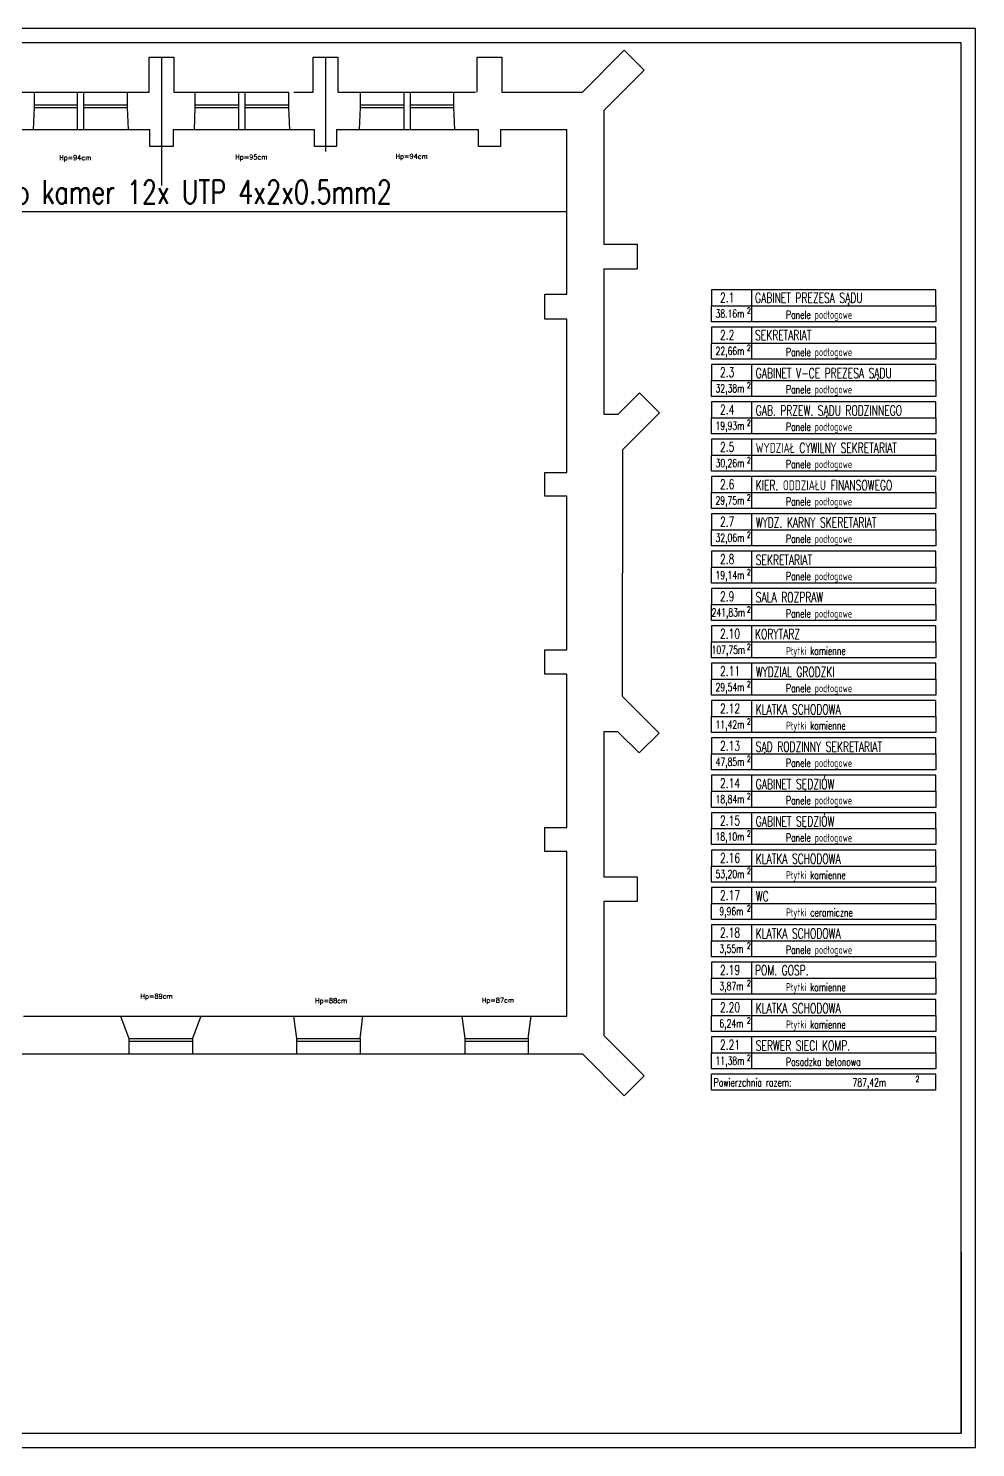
# Model space of a CAD drawing. Header units: millimetres. Extents: x 1324 to 4111, y 907 to 64537.
# Drawn here: x 1786.7 to 1982, y 2181.5 to 2473.9 of the extents above; entities that cross this region are included whole.
import ezdxf
from ezdxf.enums import TextEntityAlignment as Align

# ---------------------------------------------------------------- set-up
doc = ezdxf.new("R2010")
doc.units = ezdxf.units.MM
for name, color, linetype in [('ELEKTRYK', 5, 'Continuous'), ('OPISY', 170, 'Continuous'), ('podkład', 8, 'Continuous'), ('Tabela ścianki', 7, 'Continuous'), ('TABELKI', 7, 'Continuous')]:
    doc.layers.add(name, color=color, linetype=linetype)
doc.styles.add('OPIS_CIENKI', font='romans.shx', dxfattribs={"width": 0.75, "height": 2})
doc.styles.add('ROMAND', font='romand')

msp = doc.modelspace()

# ---------------------------------------------------------------- linework, layer by layer
at = {"color": 7}
msp.add_line((1979.01, 2221.73), (1979.01, 2184.48), dxfattribs=at)
at = {"layer": 'DEFPOINTS', "color": 7}
for p, q in [((1982.01, 2473.92), (1326.01, 2473.92)), ((1982.01, 2181.48), (1982.01, 2473.92)), ((1326.01, 2181.48), (1982.01, 2181.48))]:
    msp.add_line(p, q, dxfattribs=at)
at = {"layer": 'ELEKTRYK', "color": 3}
msp.add_line((1897.74, 2436.11), (1755.36, 2436.11), dxfattribs=at)
at = {"layer": 'OPISY', "color": 7, "linetype": 'Continuous'}
for p, q in [((1927.55, 2420.08), (1927.55, 2416.78)), ((1973.83, 2420.08), (1927.55, 2420.08)), ((1935.83, 2420.08), (1935.83, 2413.48)), ((1973.83, 2416.78), (1973.83, 2420.08)), ((1927.55, 2413.48), (1927.55, 2416.78)), ((1927.55, 2416.78), (1973.83, 2416.78)), ((1973.83, 2416.78), (1973.83, 2413.48)), ((1973.83, 2413.48), (1927.55, 2413.48)), ((1927.55, 2412.38), (1927.55, 2409.08)), ((1973.83, 2412.38), (1927.55, 2412.38)), ((1935.83, 2412.38), (1935.83, 2405.78)), ((1973.83, 2409.08), (1973.83, 2412.38)), ((1927.55, 2405.78), (1927.55, 2409.08)), ((1927.55, 2409.08), (1973.83, 2409.08)), ((1973.83, 2409.08), (1973.83, 2405.78)), ((1973.83, 2405.78), (1927.55, 2405.78)), ((1927.55, 2404.68), (1927.55, 2401.38)), ((1973.83, 2404.68), (1927.55, 2404.68)), ((1935.83, 2404.68), (1935.83, 2398.09)), ((1973.83, 2401.38), (1973.83, 2404.68)), ((1927.55, 2398.09), (1927.55, 2401.38)), ((1927.55, 2401.38), (1973.83, 2401.38)), ((1973.83, 2401.38), (1973.83, 2398.09)), ((1973.83, 2398.09), (1927.55, 2398.09)), ((1927.55, 2396.99), (1927.55, 2393.69)), ((1973.83, 2396.99), (1927.55, 2396.99)), ((1935.83, 2396.99), (1935.83, 2390.39)), ((1973.83, 2393.69), (1973.83, 2396.99)), ((1927.55, 2390.39), (1927.55, 2393.69)), ((1927.55, 2393.69), (1973.83, 2393.69)), ((1973.83, 2393.69), (1973.83, 2390.39)), ((1973.83, 2390.39), (1927.55, 2390.39)), ((1927.55, 2389.29), (1927.55, 2385.99)), ((1973.83, 2389.29), (1927.55, 2389.29)), ((1935.83, 2389.29), (1935.83, 2382.69)), ((1973.83, 2385.99), (1973.83, 2389.29)), ((1927.55, 2382.69), (1927.55, 2385.99)), ((1927.55, 2385.99), (1973.83, 2385.99)), ((1973.83, 2385.99), (1973.83, 2382.69)), ((1973.83, 2382.69), (1927.55, 2382.69)), ((1927.55, 2381.59), (1927.55, 2378.29)), ((1973.83, 2381.59), (1927.55, 2381.59)), ((1935.83, 2381.59), (1935.83, 2374.99)), ((1973.83, 2378.29), (1973.83, 2381.59)), ((1927.55, 2374.99), (1927.55, 2378.29)), ((1927.55, 2378.29), (1973.83, 2378.29)), ((1973.83, 2378.29), (1973.83, 2374.99)), ((1973.83, 2374.99), (1927.55, 2374.99)), ((1927.55, 2373.89), (1927.55, 2370.59)), ((1973.83, 2373.89), (1927.55, 2373.89)), ((1935.83, 2373.89), (1935.83, 2367.3)), ((1973.83, 2370.59), (1973.83, 2373.89)), ((1927.55, 2367.3), (1927.55, 2370.59)), ((1927.55, 2370.59), (1973.83, 2370.59)), ((1973.83, 2370.59), (1973.83, 2367.3)), ((1973.83, 2367.3), (1927.55, 2367.3)), ((1927.55, 2366.2), (1927.55, 2362.9)), ((1973.83, 2366.2), (1927.55, 2366.2)), ((1935.83, 2366.2), (1935.83, 2359.6)), ((1973.83, 2362.9), (1973.83, 2366.2)), ((1927.55, 2359.6), (1927.55, 2362.9)), ((1927.55, 2362.9), (1973.83, 2362.9)), ((1973.83, 2362.9), (1973.83, 2359.6)), ((1973.83, 2359.6), (1927.55, 2359.6)), ((1927.55, 2358.5), (1927.55, 2355.2)), ((1973.83, 2358.5), (1927.55, 2358.5)), ((1935.83, 2358.5), (1935.83, 2351.9)), ((1973.83, 2355.2), (1973.83, 2358.5)), ((1927.55, 2351.9), (1927.55, 2355.2)), ((1927.55, 2355.2), (1973.83, 2355.2)), ((1973.83, 2355.2), (1973.83, 2351.9)), ((1973.83, 2351.9), (1927.55, 2351.9)), ((1927.55, 2350.8), (1927.55, 2347.5)), ((1973.83, 2350.8), (1927.55, 2350.8)), ((1935.83, 2350.8), (1935.83, 2344.2)), ((1973.83, 2347.5), (1973.83, 2350.8)), ((1927.55, 2344.2), (1927.55, 2347.5)), ((1927.55, 2347.5), (1973.83, 2347.5)), ((1973.83, 2347.5), (1973.83, 2344.2)), ((1973.83, 2344.2), (1927.55, 2344.2)), ((1927.55, 2343.1), (1927.55, 2339.8)), ((1973.83, 2343.1), (1927.55, 2343.1)), ((1935.83, 2343.1), (1935.83, 2336.51)), ((1973.83, 2339.8), (1973.83, 2343.1)), ((1927.55, 2336.51), (1927.55, 2339.8)), ((1927.55, 2339.8), (1973.83, 2339.8)), ((1973.83, 2339.8), (1973.83, 2336.51)), ((1973.83, 2336.51), (1927.55, 2336.51)), ((1927.55, 2335.41), (1927.55, 2332.11)), ((1973.83, 2335.41), (1927.55, 2335.41)), ((1935.83, 2335.41), (1935.83, 2328.81)), ((1973.83, 2332.11), (1973.83, 2335.41)), ((1927.55, 2328.81), (1927.55, 2332.11)), ((1927.55, 2332.11), (1973.83, 2332.11)), ((1973.83, 2332.11), (1973.83, 2328.81)), ((1973.83, 2328.81), (1927.55, 2328.81)), ((1927.55, 2327.71), (1927.55, 2324.41)), ((1973.83, 2327.71), (1927.55, 2327.71)), ((1935.83, 2327.71), (1935.83, 2321.11)), ((1973.83, 2324.41), (1973.83, 2327.71)), ((1927.55, 2321.11), (1927.55, 2324.41)), ((1927.55, 2324.41), (1973.83, 2324.41)), ((1973.83, 2324.41), (1973.83, 2321.11)), ((1973.83, 2321.11), (1927.55, 2321.11)), ((1927.55, 2320.01), (1927.55, 2316.71)), ((1973.83, 2320.01), (1927.55, 2320.01)), ((1935.83, 2320.01), (1935.83, 2313.41)), ((1973.83, 2316.71), (1973.83, 2320.01)), ((1927.55, 2313.41), (1927.55, 2316.71)), ((1927.55, 2316.71), (1973.83, 2316.71)), ((1973.83, 2316.71), (1973.83, 2313.41)), ((1973.83, 2313.41), (1927.55, 2313.41)), ((1927.55, 2312.31), (1927.55, 2309.02)), ((1973.83, 2312.31), (1927.55, 2312.31)), ((1935.83, 2312.31), (1935.83, 2305.72)), ((1973.83, 2309.02), (1973.83, 2312.31)), ((1927.55, 2305.72), (1927.55, 2309.02)), ((1927.55, 2309.02), (1973.83, 2309.02)), ((1973.83, 2309.02), (1973.83, 2305.72)), ((1973.83, 2305.72), (1927.55, 2305.72)), ((1927.55, 2304.62), (1927.55, 2301.32)), ((1973.83, 2304.62), (1927.55, 2304.62)), ((1935.83, 2304.62), (1935.83, 2298.02)), ((1973.83, 2301.32), (1973.83, 2304.62)), ((1927.55, 2298.02), (1927.55, 2301.32)), ((1927.55, 2301.32), (1973.83, 2301.32)), ((1973.83, 2301.32), (1973.83, 2298.02)), ((1973.83, 2298.02), (1927.55, 2298.02)), ((1927.55, 2296.92), (1927.55, 2293.62)), ((1973.83, 2296.92), (1927.55, 2296.92)), ((1935.83, 2296.92), (1935.83, 2290.32)), ((1973.83, 2293.62), (1973.83, 2296.92)), ((1927.55, 2290.32), (1927.55, 2293.62)), ((1927.55, 2293.62), (1973.83, 2293.62)), ((1973.83, 2293.62), (1973.83, 2290.32)), ((1973.83, 2290.32), (1927.55, 2290.32)), ((1927.55, 2289.22), (1927.55, 2285.92)), ((1973.83, 2289.22), (1927.55, 2289.22)), ((1935.83, 2289.22), (1935.83, 2282.62)), ((1973.83, 2285.92), (1973.83, 2289.22)), ((1927.55, 2282.62), (1927.55, 2285.92)), ((1927.55, 2285.92), (1973.83, 2285.92)), ((1973.83, 2285.92), (1973.83, 2282.62)), ((1973.83, 2282.62), (1927.55, 2282.62)), ((1927.55, 2281.52), (1927.55, 2278.23)), ((1973.83, 2281.52), (1927.55, 2281.52)), ((1935.83, 2281.52), (1935.83, 2274.93)), ((1973.83, 2278.23), (1973.83, 2281.52)), ((1927.55, 2274.93), (1927.55, 2278.23)), ((1927.55, 2278.23), (1973.83, 2278.23)), ((1973.83, 2278.23), (1973.83, 2274.93)), ((1973.83, 2274.93), (1927.55, 2274.93)), ((1927.55, 2273.83), (1927.55, 2270.53)), ((1973.83, 2273.83), (1927.55, 2273.83)), ((1935.83, 2273.83), (1935.83, 2267.23)), ((1973.83, 2270.53), (1973.83, 2273.83)), ((1927.55, 2267.23), (1927.55, 2270.53)), ((1927.55, 2270.53), (1973.83, 2270.53)), ((1973.83, 2270.53), (1973.83, 2267.23)), ((1973.83, 2267.23), (1927.55, 2267.23)), ((1927.55, 2266.13), (1927.55, 2262.83)), ((1973.83, 2266.13), (1927.55, 2266.13)), ((1935.83, 2266.13), (1935.83, 2259.53)), ((1973.83, 2262.83), (1973.83, 2266.13)), ((1927.55, 2259.53), (1927.55, 2262.83)), ((1927.55, 2262.83), (1973.83, 2262.83)), ((1973.83, 2262.83), (1973.83, 2259.53)), ((1973.83, 2259.53), (1927.55, 2259.53)), ((1927.55, 2255.13), (1927.55, 2258.43)), ((1973.83, 2258.43), (1927.55, 2258.43)), ((1973.83, 2255.13), (1973.83, 2258.43)), ((1973.83, 2255.13), (1927.55, 2255.13)), ((1973.83, 2255.13), (1927.55, 2255.13))]:
    msp.add_line(p, q, dxfattribs=at)
at = {"layer": 'podkład', "color": 8}
for p, q in [((1900.94, 2460.8), (1909.58, 2469.43)), ((1909.58, 2469.43), (1913.68, 2465.33)), ((1811.64, 2460.8), (1811.64, 2468)), ((1811.64, 2468), (1816.74, 2468)), ((1814.19, 2468), (1814.19, 2441.53)), ((1816.74, 2468), (1816.74, 2460.8)), ((1845.44, 2460.8), (1845.44, 2468)), ((1845.44, 2468), (1850.54, 2468)), ((1847.99, 2468), (1847.99, 2448.52)), ((1850.54, 2468), (1850.54, 2460.8)), ((1879.24, 2460.8), (1879.24, 2468)), ((1879.24, 2468), (1884.34, 2468)), ((1884.34, 2468), (1884.34, 2460.8)), ((1913.68, 2465.33), (1905.34, 2457)), ((1783.04, 2460.8), (1787.94, 2460.8)), ((1787.94, 2460.8), (1787.94, 2457.6)), ((1787.94, 2460.8), (1796.89, 2460.8)), ((1796.89, 2460.8), (1798.19, 2460.8)), ((1796.89, 2453.1), (1796.89, 2460.8)), ((1798.19, 2453.1), (1798.19, 2460.8)), ((1798.19, 2460.8), (1807.14, 2460.8)), ((1807.14, 2460.8), (1811.64, 2460.8)), ((1807.14, 2460.8), (1807.14, 2457.6)), ((1816.74, 2460.8), (1822.14, 2460.8)), ((1821.09, 2460.8), (1821.09, 2457.6)), ((1821.09, 2460.8), (1830.14, 2460.8)), ((1830.14, 2460.8), (1831.44, 2460.8)), ((1830.14, 2453.1), (1830.14, 2460.8)), ((1831.44, 2453.1), (1831.44, 2460.8)), ((1831.44, 2460.8), (1840.39, 2460.8)), ((1840.39, 2460.8), (1840.39, 2457.6)), ((1841.44, 2460.8), (1845.44, 2460.8)), ((1850.54, 2460.8), (1855.44, 2460.8)), ((1855.11, 2460.8), (1855.11, 2457.6)), ((1855.11, 2460.8), (1864.21, 2460.8)), ((1864.21, 2460.8), (1865.51, 2460.8)), ((1864.21, 2453.1), (1864.21, 2460.8)), ((1865.51, 2453.1), (1865.51, 2460.8)), ((1865.51, 2460.8), (1874.41, 2460.8)), ((1874.41, 2460.8), (1878.91, 2460.8)), ((1874.41, 2460.8), (1874.41, 2457.6)), ((1884.34, 2460.8), (1900.94, 2460.8)), ((1787.94, 2457.6), (1787.74, 2453.1)), ((1787.94, 2458.2), (1796.89, 2458.2)), ((1787.94, 2457.6), (1796.89, 2457.6)), ((1798.19, 2458.2), (1807.14, 2458.2)), ((1798.19, 2457.6), (1807.14, 2457.6)), ((1807.14, 2457.6), (1807.34, 2453.1)), ((1821.09, 2457.6), (1820.89, 2453.1)), ((1821.09, 2458.2), (1830.14, 2458.2)), ((1821.09, 2457.6), (1830.14, 2457.6)), ((1831.44, 2458.2), (1840.39, 2458.2)), ((1831.44, 2457.6), (1840.39, 2457.6)), ((1840.39, 2457.6), (1840.59, 2453.1)), ((1855.11, 2457.6), (1854.91, 2453.1)), ((1855.11, 2458.2), (1864.21, 2458.2)), ((1855.11, 2457.6), (1864.21, 2457.6)), ((1865.51, 2458.2), (1874.41, 2458.2)), ((1865.51, 2457.6), (1874.41, 2457.6)), ((1874.41, 2457.6), (1874.61, 2453.1)), ((1905.34, 2457), (1905.34, 2429.45)), ((1782.89, 2453.1), (1787.74, 2453.1)), ((1787.74, 2453.1), (1796.89, 2453.1)), ((1796.89, 2453.1), (1798.19, 2453.1)), ((1798.19, 2453.1), (1807.34, 2453.1)), ((1807.34, 2453.1), (1811.79, 2453.1)), ((1811.79, 2449.6), (1811.79, 2453.1)), ((1816.59, 2453.1), (1821.94, 2453.1)), ((1816.59, 2453.1), (1816.59, 2449.6)), ((1820.89, 2453.1), (1830.14, 2453.1)), ((1830.14, 2453.1), (1831.44, 2453.1)), ((1831.44, 2453.1), (1840.59, 2453.1)), ((1840.59, 2453.1), (1845.74, 2453.1)), ((1845.74, 2449.6), (1845.74, 2453.1)), ((1850.24, 2453.1), (1855.24, 2453.1)), ((1850.24, 2453.1), (1850.24, 2449.6)), ((1854.91, 2453.1), (1864.21, 2453.1)), ((1864.21, 2453.1), (1865.51, 2453.1)), ((1865.51, 2453.1), (1874.61, 2453.1)), ((1874.61, 2453.1), (1879.54, 2453.1)), ((1879.54, 2449.6), (1879.54, 2453.1)), ((1884.04, 2453.1), (1897.74, 2453.1)), ((1884.04, 2453.1), (1884.04, 2449.6)), ((1897.74, 2419.12), (1897.74, 2453.1)), ((1816.59, 2449.6), (1811.79, 2449.6)), ((1850.24, 2449.6), (1845.74, 2449.6)), ((1884.04, 2449.6), (1879.54, 2449.6)), ((1905.34, 2429.45), (1912.24, 2429.45)), ((1912.24, 2429.45), (1912.24, 2424.4)), ((1905.34, 2424.35), (1905.34, 2394.4)), ((1905.34, 2424.35), (1912.24, 2424.35)), ((1893.24, 2414.02), (1893.24, 2419.12)), ((1893.24, 2419.12), (1897.74, 2419.12)), ((1897.74, 2414.02), (1893.24, 2414.02)), ((1897.74, 2382.42), (1897.74, 2414.02)), ((1908.34, 2394.4), (1912.73, 2398.79)), ((1912.73, 2398.79), (1916.83, 2394.68)), ((1905.34, 2394.4), (1908.34, 2394.4)), ((1916.83, 2394.68), (1909.19, 2387.05)), ((1909.19, 2387.05), (1909.12, 2336.35)), ((1893.24, 2377.52), (1893.24, 2382.42)), ((1893.24, 2382.42), (1897.74, 2382.42)), ((1897.74, 2377.52), (1893.24, 2377.52)), ((1897.74, 2345.88), (1897.74, 2377.52)), ((1893.24, 2340.88), (1893.24, 2345.88)), ((1893.24, 2345.88), (1897.74, 2345.88)), ((1897.74, 2340.88), (1893.24, 2340.88)), ((1897.74, 2309.24), (1897.74, 2340.88)), ((1909.19, 2336.28), (1916.76, 2328.71)), ((1905.34, 2328.99), (1905.34, 2299.1)), ((1908.27, 2328.99), (1905.34, 2328.99)), ((1912.65, 2324.61), (1908.27, 2328.99)), ((1916.76, 2328.71), (1912.65, 2324.61)), ((1893.24, 2304.34), (1893.24, 2309.24)), ((1893.24, 2309.24), (1897.74, 2309.24)), ((1897.74, 2304.34), (1893.24, 2304.34)), ((1897.74, 2270.4), (1897.74, 2304.34)), ((1905.34, 2299.1), (1912.24, 2299.1)), ((1912.24, 2299.1), (1912.24, 2294)), ((1905.34, 2294), (1905.34, 2266.4)), ((1912.24, 2294), (1905.34, 2294)), ((1785.75, 2270.4), (1805.74, 2270.4)), ((1805.74, 2270.4), (1807.47, 2265.8)), ((1805.74, 2270.4), (1822.31, 2270.4)), ((1822.31, 2270.4), (1820.57, 2265.8)), ((1822.31, 2270.4), (1841.41, 2270.4)), ((1841.41, 2270.4), (1842.01, 2265.8)), ((1841.41, 2270.4), (1855.72, 2270.4)), ((1855.11, 2265.8), (1855.72, 2270.4)), ((1855.72, 2270.4), (1876.1, 2270.4)), ((1876.1, 2270.4), (1876.7, 2265.8)), ((1876.1, 2270.4), (1890.4, 2270.4)), ((1889.8, 2265.8), (1890.4, 2270.4)), ((1890.4, 2270.4), (1897.74, 2270.4)), ((1807.47, 2265.8), (1820.57, 2265.8)), ((1807.47, 2265.8), (1807.47, 2262.6)), ((1807.47, 2265.2), (1820.57, 2265.2)), ((1820.57, 2265.8), (1820.57, 2262.6)), ((1842.01, 2265.8), (1855.11, 2265.8)), ((1842.01, 2265.8), (1842.01, 2262.6)), ((1842.01, 2265.2), (1855.11, 2265.2)), ((1855.11, 2265.8), (1855.11, 2262.6)), ((1876.7, 2265.8), (1889.8, 2265.8)), ((1876.7, 2265.8), (1876.7, 2262.6)), ((1876.7, 2265.2), (1889.8, 2265.2)), ((1889.8, 2265.8), (1889.8, 2262.6)), ((1905.34, 2266.4), (1913.68, 2258.06)), ((1785.14, 2262.6), (1807.47, 2262.6)), ((1807.47, 2262.6), (1820.57, 2262.6)), ((1820.57, 2262.6), (1842.01, 2262.6)), ((1842.01, 2262.6), (1855.11, 2262.6)), ((1855.11, 2262.6), (1876.7, 2262.6)), ((1876.7, 2262.6), (1889.8, 2262.6)), ((1889.8, 2262.6), (1900.94, 2262.6)), ((1909.58, 2253.96), (1900.94, 2262.6)), ((1913.68, 2258.06), (1909.58, 2253.96))]:
    msp.add_line(p, q, dxfattribs=at)
at = {"layer": 'Tabela ścianki', "color": 7, "linetype": 'Continuous', "lineweight": -3, "ltscale": 3}
msp.add_line((1823.27, 2184.48), (1979.01, 2184.48), dxfattribs=at)
at = {"layer": 'TABELKI', "color": 7}
for p, q in [((1979.01, 2470.92), (1329.01, 2470.92)), ((1979.01, 2184.48), (1979.01, 2470.92)), ((1329.01, 2184.48), (1979.01, 2184.48))]:
    msp.add_line(p, q, dxfattribs=at)
at = {"layer": 'TABELKI'}
msp.add_line((1979.01, 2184.48), (1979.01, 2255.81), dxfattribs=at)

# ---------------------------------------------------------------- texts
at = {"color": 7, "linetype": 'Continuous', "style": 'OPIS_CIENKI', "width": 0.75}
msp.add_text('Przewody do kamer 12x UTP 4x2x0.5mm2', height=4.8268, dxfattribs=at).set_placement((1756.16, 2437.8))
at = {"layer": 'OPISY', "color": 7, "linetype": 'Continuous', "style": 'ROMAND'}
for s, height, width, p in [('2.1', 1.979, 0.7, (1929.31, 2417.47, -11)), ('GABINET PREZESA SĄDU', 2.0618, 0.666667, (1936.56, 2417.37)), ('38.16m', 1.649, 0.7, (1928.4, 2414.32)), ('2', 1.24, 0.7, (1934.86, 2415.14, -73.31)), ('Panele podłogowe', 1.6495, 0.7, (1942.93, 2414.1)), ('2.2', 1.979, 0.7, (1929.31, 2409.77, -11)), ('SEKRETARIAT', 2.0618, 0.666667, (1936.56, 2409.67)), ('22,66m', 1.649, 0.7, (1928.4, 2406.62)), ('2', 1.24, 0.7, (1934.86, 2407.45, -73.31)), ('Panele podłogowe', 1.6495, 0.7, (1942.93, 2406.4)), ('2.3', 1.979, 0.7, (1929.31, 2402.07, -11)), ('GABINET V-CE PREZESA SĄDU', 2.0618, 0.666667, (1936.69, 2401.85)), ('2', 1.24, 0.7, (1934.86, 2399.75, -73.31)), ('32,38m', 1.649, 0.7, (1928.4, 2398.92)), ('Panele podłogowe', 1.6495, 0.7, (1942.93, 2398.71)), ('2.4', 1.979, 0.7, (1929.31, 2394.37, -11)), ('GAB. PRZEW. SĄDU RODZINNEGO', 2.0618, 0.666667, (1936.69, 2394.15)), ('19,93m', 1.649, 0.7, (1928.4, 2391.22)), ('2', 1.24, 0.7, (1934.86, 2392.05, -73.31)), ('Panele podłogowe', 1.6495, 0.7, (1942.93, 2391.01)), ('2.5', 1.979, 0.7, (1929.31, 2386.68, -11)), ('WYDZIAŁ CYWILNY SEKRETARIAT', 2.0618, 0.666667, (1936.69, 2386.45)), ('30,26m', 1.649, 0.7, (1928.4, 2383.53)), ('2', 1.24, 0.7, (1934.86, 2384.35, -73.31)), ('Panele podłogowe', 1.6495, 0.7, (1942.93, 2383.31)), ('2.6', 1.979, 0.7, (1929.31, 2378.98, -11)), ('KIER. ODDZIAŁU FINANSOWEGO', 2.0618, 0.666667, (1936.69, 2378.75)), ('2', 1.24, 0.7, (1934.86, 2376.66, -73.31)), ('29,75m', 1.649, 0.7, (1928.4, 2375.83)), ('Panele podłogowe', 1.6495, 0.7, (1942.93, 2375.61)), ('2.7', 1.979, 0.7, (1929.31, 2371.28, -11)), ('WYDZ. KARNY SKERETARIAT', 2.0618, 0.666667, (1936.69, 2371.06)), ('32,06m', 1.649, 0.7, (1928.4, 2368.13)), ('2', 1.24, 0.7, (1934.86, 2368.96, -73.31)), ('Panele podłogowe', 1.6495, 0.7, (1942.93, 2367.92)), ('2.8', 1.979, 0.7, (1929.31, 2363.58, -11)), ('SEKRETARIAT', 2.0618, 0.666667, (1936.69, 2363.36)), ('19,14m', 1.649, 0.7, (1928.4, 2360.43)), ('2', 1.24, 0.7, (1934.86, 2361.26, -73.31)), ('Panele podłogowe', 1.6495, 0.7, (1942.93, 2360.22)), ('2.9', 1.979, 0.7, (1929.31, 2355.89, -11)), ('SALA ROZPRAW', 2.0618, 0.666667, (1936.69, 2355.66)), ('241,83m', 1.649, 0.7, (1927.58, 2352.74)), ('2', 1.24, 0.7, (1934.86, 2353.56, -73.31)), ('Panele podłogowe', 1.6495, 0.7, (1942.93, 2352.52)), ('2.10', 1.979, 0.7, (1929.31, 2348.19, -11)), ('KORYTARZ', 2.062, 0.666667, (1936.56, 2348.09)), ('107,75m', 1.649, 0.7, (1927.58, 2345.04)), ('2', 1.24, 0.7, (1934.86, 2345.87, -73.31)), ('Płytki kamienne', 1.6495, 0.7, (1942.93, 2344.82)), ('2.11', 1.979, 0.7, (1929.31, 2340.49, -11)), ('WYDZIAL GRODZKI', 2.0618, 0.666667, (1936.69, 2340.27)), ('29,54m', 1.649, 0.7, (1928.4, 2337.34)), ('2', 1.24, 0.7, (1934.86, 2338.17, -73.31)), ('Panele podłogowe', 1.6495, 0.7, (1942.93, 2337.13)), ('2.12', 1.979, 0.7, (1929.31, 2332.79, -11)), ('KLATKA SCHODOWA', 2.0618, 0.666667, (1936.69, 2332.57)), ('11,42m', 1.649, 0.7, (1928.4, 2329.64)), ('2', 1.24, 0.7, (1934.86, 2330.47, -73.31)), ('Płytki kamienne', 1.6495, 0.7, (1942.93, 2329.43)), ('2.13', 1.979, 0.7, (1929.31, 2325.1, -11)), ('SĄD RODZINNY SEKRETARIAT', 2.0618, 0.666667, (1936.69, 2324.87)), ('47,85m', 1.649, 0.7, (1928.4, 2321.95)), ('2', 1.24, 0.7, (1934.86, 2322.77, -73.31)), ('Panele podłogowe', 1.6495, 0.7, (1942.93, 2321.73)), ('2.14', 1.979, 0.7, (1929.31, 2317.4, -11)), ('GABINET SĘDZIÓW', 2.0618, 0.666667, (1936.69, 2317.17)), ('2', 1.24, 0.7, (1934.86, 2315.08, -73.31)), ('18,84m', 1.649, 0.7, (1928.4, 2314.25)), ('Panele podłogowe', 1.6495, 0.7, (1942.93, 2314.03)), ('2.15', 1.979, 0.7, (1929.31, 2309.7, -11)), ('GABINET SĘDZIÓW', 2.0618, 0.666667, (1936.69, 2309.48)), ('18,10m', 1.649, 0.7, (1928.4, 2306.55)), ('2', 1.24, 0.7, (1934.86, 2307.38, -73.31)), ('Panele podłogowe', 1.6495, 0.7, (1942.93, 2306.34)), ('2.16', 1.979, 0.7, (1929.31, 2302, -11)), ('KLATKA SCHODOWA', 2.0618, 0.666667, (1936.69, 2301.78)), ('53,20m', 1.649, 0.7, (1928.4, 2298.85)), ('2', 1.24, 0.7, (1934.86, 2299.68, -73.31)), ('Płytki kamienne', 1.6495, 0.7, (1942.93, 2298.64)), ('2.17', 1.979, 0.7, (1929.31, 2294.31, -11)), ('WC', 2.062, 0.666667, (1936.69, 2294.08)), (' 9,96m', 1.649, 0.7, (1928.4, 2291.16)), ('2', 1.24, 0.7, (1934.86, 2291.98, -73.31)), ('Płytki ceramiczne', 1.6495, 0.7, (1942.93, 2290.94)), ('2.18', 1.979, 0.7, (1929.31, 2286.61, -11)), ('KLATKA SCHODOWA', 2.0618, 0.666667, (1936.69, 2286.38)), (' 3,55m', 1.649, 0.7, (1928.4, 2283.46)), ('2', 1.24, 0.7, (1934.86, 2284.29, -73.31)), ('Panele podłogowe', 1.6495, 0.7, (1942.93, 2283.24)), ('2.19', 1.979, 0.7, (1929.31, 2278.91, -11)), ('POM. GOSP.', 2.062, 0.666667, (1936.56, 2278.82)), (' 3,87m', 1.649, 0.7, (1928.4, 2275.76)), ('2', 1.24, 0.7, (1934.86, 2276.59, -73.31)), ('Płytki kamienne', 1.6495, 0.7, (1942.93, 2275.55)), ('2.20', 1.979, 0.7, (1929.31, 2271.21, -11)), ('KLATKA SCHODOWA', 2.0618, 0.666667, (1936.69, 2270.99)), (' 6,24m', 1.649, 0.7, (1928.4, 2268.06)), ('2', 1.24, 0.7, (1934.86, 2268.89, -73.31)), ('Płytki kamienne', 1.6495, 0.7, (1942.93, 2267.85)), ('2.21', 1.979, 0.7, (1929.31, 2263.52, -11)), ('SERWER SIECI KOMP.', 2.0618, 0.666667, (1936.69, 2263.29)), ('11,38m', 1.649, 0.7, (1928.4, 2260.37)), ('2', 1.24, 0.7, (1934.86, 2261.19, -73.31)), ('Posadzka betonowa', 1.6495, 0.7, (1942.93, 2260.15)), ('2', 1.24, 0.7, (1969.6, 2256.83)), ('Powierzchnia razem:             787,42m', 1.6495, 0.7, (1928.02, 2255.9))]:
    msp.add_text(s, height=height, dxfattribs=dict(at, width=width)).set_placement(p)
at = {"layer": 'podkład', "color": 8, "style": 'ROMAND'}
for s, p in [('Hp=94cm', (1796.42, 2446.48)), ('Hp=95cm', (1832.71, 2446.6)), ('Hp=94cm', (1865.76, 2446.77)), ('Hp=89cm', (1813.18, 2273.69)), ('Hp=88cm', (1849.16, 2272.78)), ('Hp=87cm', (1883.55, 2272.87))]:
    msp.add_text(s, height=1, dxfattribs=at).set_placement(p, align=Align.BOTTOM_CENTER)

doc.saveas('drawing.dxf')
